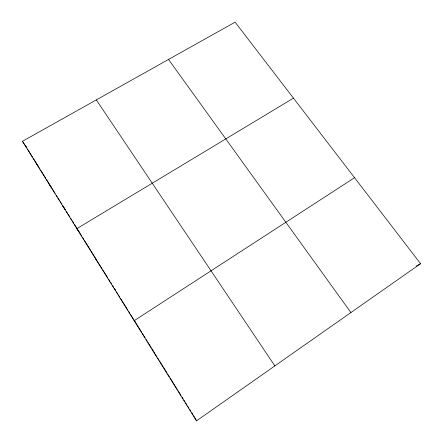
<?xml version="1.0" encoding="UTF-8"?>
<svg xmlns="http://www.w3.org/2000/svg" width="443" height="443" viewBox="0 0 443 443"><rect width="100%" height="100%" fill="white"/><g stroke="black" fill="none" stroke-linecap="round" stroke-linejoin="round"><path stroke-width="0.66" d="M196.52 420.85L420.568 263.69L235.1 22.15L22.432 141.3L196.52 420.85L193.585 415.639M354.544 177.709L134.151 320.704L135.375 322.183M293.454 98.147L76.833 228.66L79.125 231.872M416.176 266.21L420.568 263.69M175.129 386.501L175.533 386.656M154.352 353.132L156.994 356.886M114.516 289.174L115.717 290.741M95.417 258.502L102.056 268.691M168.523 59.451L350.906 312.553M62.812 206.145L65.348 209.76L62.43 205.076M49.079 184.089L51.504 187.588M35.623 162.481L38.248 166.302M22.432 141.3L25.295 145.498M26.807 147.718L25.65 146.024L26.735 147.757M96.314 99.908L274.859 365.896M27.455 148.914L32.5 157.016M33.219 158.173L36.099 162.797M37.179 164.536L38.264 166.269M38.978 167.421L40.053 169.143M40.767 170.295L45.773 178.33M46.487 179.476L49.35 184.072M50.065 185.218L51.493 187.516M51.853 188.087L55.137 193.358M56.228 195.119L57.324 196.875M58.055 198.043L59.512 200.386M60.242 201.559L61.704 203.902M66.439 211.505L67.524 213.249M68.25 214.412L69.701 216.743M70.426 217.906L71.511 219.65M72.237 220.813L73.688 223.145M74.413 224.308L81.678 235.975M82.409 237.143L83.871 239.491M84.596 240.66L96.281 259.41M102.782 269.848L107.826 277.955M108.546 279.112L109.991 281.427M110.711 282.584L111.431 283.741M112.511 285.475L113.596 287.214M114.316 288.371L115.756 290.686M116.481 291.848L117.572 293.598M118.298 294.761L119.748 297.098M120.479 298.266L127.745 309.934M128.47 311.097L129.926 313.434M130.652 314.602L141.494 332.006M142.214 333.164L145.094 337.787M146.173 339.521L147.253 341.254M147.973 342.411L151.213 347.611M151.932 348.768L154.817 353.392M157.719 358.055L159.175 360.392M159.901 361.554L167.172 373.227M167.897 374.396L169.353 376.733M170.079 377.901L175.168 386.069M175.893 387.232L177.338 389.552M178.058 390.709L180.949 395.35M182.034 397.089L183.114 398.827M183.839 399.985L184.919 401.729M185.645 402.886L187.09 405.207M187.81 406.364L188.895 408.103M189.615 409.26L190.7 411.004M191.78 412.743L192.866 414.482"/></g></svg>
